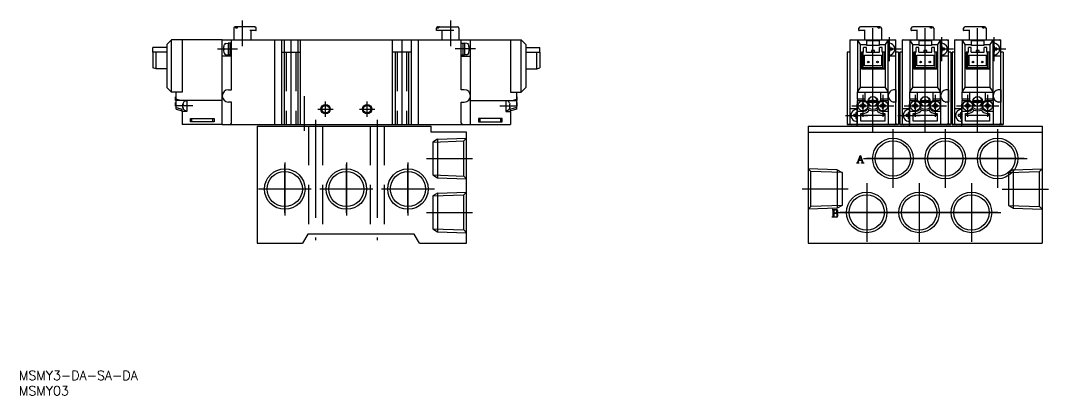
# Model space of a CAD drawing. Extents: x -256 to 78, y -314 to 36.
# Drawn here: x -255.7 to 78, y -314.3 to -192.6 of the extents above; entities that cross this region are included whole.
import ezdxf

# ---------------------------------------------------------------- set-up
doc = ezdxf.new("R2010")
doc.units = 0
doc.linetypes.add('CENTER', pattern=[50.8, 31.75, -6.35, 6.35, -6.35])
doc.linetypes.add('DASHED', pattern=[19.05, 12.7, -6.35])
doc.layers.get('0').update_dxf_attribs({"linetype": 'CONTINUOUS'})
doc.layers.add('CENTER', color=1, linetype='CENTER')
doc.styles.get("Standard").update_dxf_attribs({"font": 'txt.shx', "height": 3, "bigfont": 'bigfont.shx'})

# ---------------------------------------------------------------- blocks, each defined once
blk = doc.blocks.new('*U26')
at = {"color": 7, "linetype": 'CONTINUOUS'}
blk.add_text('MSMY3-DA-SA-DA', height=3, dxfattribs=at).set_placement((-256.26, -309.26))
blk = doc.blocks.new('*U27')
at = {"color": 7, "linetype": 'CONTINUOUS'}
blk.add_text('MSMY03', height=3, dxfattribs=at).set_placement((-256.26, -314.26))

msp = doc.modelspace()

# ---------------------------------------------------------------- linework, layer by layer
at = {"color": 7, "linetype": 'CONTINUOUS'}
for p, q in [((-186.51, -195.14), (-186.51, -198.89)), ((-179.77, -194.64), (-186.01, -194.64)), ((-185.44, -195.14), (-185.93, -195.14)), ((-179.31, -195.84), (-181.25, -195.84)), ((-181.01, -195.84), (-181.01, -198.89)), ((-179.77, -194.64), (-179.72, -194.64)), ((-179.31, -195.84), (-179.22, -195.84)), ((-179.22, -195.84), (-179.22, -195.14)), ((-120.69, -195.84), (-120.69, -195.14)), ((-115.02, -195.84), (-120.69, -195.84)), ((-120.11, -195.14), (-120.6, -195.14)), ((-120.19, -194.64), (-113.91, -194.64)), ((-118.91, -195.84), (-118.91, -198.89)), ((-113.41, -195.14), (-113.41, -198.89)), ((16.46, -195.84), (16.46, -195.14)), ((16.46, -195.84), (16.55, -195.84)), ((18.5, -195.84), (16.55, -195.84)), ((16.96, -194.64), (17.01, -194.64)), ((23.25, -194.64), (17.01, -194.64)), ((18.25, -195.84), (18.25, -198.89)), ((23.18, -195.14), (22.68, -195.14)), ((23.75, -195.14), (23.75, -198.89)), ((33.46, -195.84), (33.46, -195.14)), ((33.46, -195.84), (33.55, -195.84)), ((35.5, -195.84), (33.55, -195.84)), ((33.96, -194.64), (34.01, -194.64)), ((40.25, -194.64), (34.01, -194.64)), ((35.25, -195.84), (35.25, -198.89)), ((40.18, -195.14), (39.68, -195.14)), ((40.75, -195.14), (40.75, -198.89)), ((50.46, -195.84), (50.46, -195.14)), ((50.46, -195.84), (50.55, -195.84)), ((52.5, -195.84), (50.55, -195.84)), ((50.96, -194.64), (51.01, -194.64)), ((57.25, -194.64), (51.01, -194.64)), ((52.25, -195.84), (52.25, -198.89)), ((57.18, -195.14), (56.68, -195.14)), ((57.75, -195.14), (57.75, -198.89)), ((-206.76, -198.89), (-208.26, -200.39)), ((-206.76, -215.89), (-206.76, -198.89)), ((-203.26, -198.89), (-206.76, -198.89)), ((-190.26, -198.89), (-203.26, -198.89)), ((-203.26, -198.89), (-203.26, -215.89)), ((-190.26, -226.39), (-190.26, -198.89)), ((-190.26, -198.89), (-126.66, -198.89)), ((-189.06, -200.05), (-188.36, -199.99)), ((-188.36, -199.99), (-188.36, -203.79)), ((-187.76, -199.99), (-188.36, -199.99)), ((-187.76, -199.99), (-187.76, -203.79)), ((-187.26, -199.99), (-187.76, -199.99)), ((-187.26, -199.39), (-187.26, -198.89)), ((-187.26, -204.14), (-187.26, -199.39)), ((-173.26, -198.89), (-173.26, -226.39)), ((-170.96, -226.39), (-170.96, -198.89)), ((-170.16, -198.89), (-170.16, -226.39)), ((-165.76, -198.89), (-165.76, -226.39)), ((-164.96, -198.89), (-164.96, -226.39)), ((-134.96, -226.39), (-134.96, -198.89)), ((-128.96, -198.89), (-128.96, -226.39)), ((-126.66, -198.89), (-96.66, -198.89)), ((-126.66, -198.89), (-126.66, -226.39)), ((-112.66, -215.09), (-112.66, -198.89)), ((-112.66, -199.99), (-112.16, -199.99)), ((-112.16, -199.99), (-111.56, -199.99)), ((-112.16, -199.99), (-112.16, -203.79)), ((-110.85, -200.05), (-111.56, -199.99)), ((-111.56, -199.99), (-111.56, -203.79)), ((-109.66, -226.39), (-109.66, -198.89)), ((-96.66, -198.89), (-96.66, -215.89)), ((-96.66, -198.89), (-93.16, -198.89)), ((-93.16, -215.89), (-93.16, -198.89)), ((-93.16, -198.89), (-91.66, -200.39)), ((13.5, -198.89), (13.5, -226.39)), ((13.5, -198.89), (28.5, -198.89)), ((17, -200.39), (16, -198.89)), ((16, -198.89), (16, -215.89)), ((19, -200.39), (19, -198.89)), ((19, -199.09), (23, -199.09)), ((23, -198.89), (23, -200.39)), ((26, -198.89), (25, -200.39)), ((26, -215.89), (26, -198.89)), ((28.5, -225.89), (28.5, -198.89)), ((30.5, -198.89), (30.5, -226.39)), ((30.5, -198.89), (45.5, -198.89)), ((34, -200.39), (33, -198.89)), ((33, -198.89), (33, -215.89)), ((36, -200.39), (36, -198.89)), ((36, -199.09), (40, -199.09)), ((40, -198.89), (40, -200.39)), ((43, -198.89), (42, -200.39)), ((43, -215.89), (43, -198.89)), ((45.5, -225.89), (45.5, -198.89)), ((47.5, -198.89), (47.5, -226.39)), ((47.5, -198.89), (62.5, -198.89)), ((51, -200.39), (50, -198.89)), ((50, -198.89), (50, -215.89)), ((53, -200.39), (53, -198.89)), ((53, -199.09), (57, -199.09)), ((57, -198.89), (57, -200.39)), ((60, -198.89), (59, -200.39)), ((60, -215.89), (60, -198.89)), ((62.5, -225.89), (62.5, -198.89)), ((-212.76, -202.89), (-212.76, -201.39)), ((-208.26, -201.39), (-212.76, -201.39)), ((-212.76, -202.89), (-212.76, -207.99)), ((-211.76, -202.89), (-212.76, -202.89)), ((-211.76, -208.29), (-211.76, -202.89)), ((-208.26, -202.89), (-211.76, -202.89)), ((-208.26, -200.39), (-208.26, -214.39)), ((-189.75, -201.63), (-189.84, -201.63)), ((-189.84, -202.14), (-189.75, -202.14)), ((-189.75, -200.91), (-189.76, -200.91)), ((-189.76, -202.86), (-189.75, -202.86)), ((-189.75, -201.63), (-189.75, -202.14)), ((-128.96, -202.89), (-134.96, -202.89)), ((-134.16, -202.89), (-134.16, -226.39)), ((-129.76, -202.89), (-129.76, -226.39)), ((-110.16, -200.91), (-110.15, -200.91)), ((-110.16, -201.63), (-110.07, -201.63)), ((-110.16, -201.63), (-110.16, -202.14)), ((-110.07, -202.14), (-110.16, -202.14)), ((-110.15, -202.86), (-110.16, -202.86)), ((-91.66, -200.39), (-91.66, -214.39)), ((-91.66, -201.39), (-87.16, -201.39)), ((-91.66, -202.89), (-88.16, -202.89)), ((-88.16, -208.29), (-88.16, -202.89)), ((-88.16, -202.89), (-87.16, -202.89)), ((-87.16, -202.89), (-87.16, -201.39)), ((-87.16, -202.89), (-87.16, -207.99)), ((13.5, -202.89), (12.7, -202.89)), ((12.7, -202.89), (12.7, -226.39)), ((17, -200.39), (19, -200.39)), ((17, -214.39), (17, -200.39)), ((17.85, -202.89), (17.25, -202.89)), ((17.25, -202.89), (17.25, -208.29)), ((17.85, -202.89), (18, -202.89)), ((17.85, -207.99), (17.85, -202.89)), ((18, -202.89), (18, -201.39)), ((18.9, -201.39), (18, -201.39)), ((18.9, -202.89), (18.9, -201.39)), ((18.9, -202.89), (23.1, -202.89)), ((19, -200.67), (19, -200.39)), ((23, -200.67), (19, -200.67)), ((21.5, -202.39), (20.5, -202.39)), ((20.5, -202.39), (20.5, -202.89)), ((21.5, -202.89), (21.5, -202.39)), ((23, -200.39), (23, -200.67)), ((23, -200.39), (25, -200.39)), ((23.1, -202.89), (23.1, -201.39)), ((24, -201.39), (23.1, -201.39)), ((24, -202.89), (24, -201.39)), ((24, -202.89), (24.15, -202.89)), ((24.75, -202.89), (24.15, -202.89)), ((24.15, -202.89), (24.15, -207.99)), ((24.75, -208.29), (24.75, -202.89)), ((25, -200.39), (25, -214.39)), ((26, -200.91), (26.5, -200.91)), ((26.5, -201.63), (26, -201.63)), ((26, -201.64), (26.25, -201.89)), ((26.25, -201.89), (26, -201.89)), ((26.25, -201.89), (26, -202.14)), ((26, -202.14), (26.5, -202.14)), ((26.5, -202.86), (26, -202.86)), ((26.5, -201.63), (26.25, -201.89)), ((26.25, -201.89), (26.25, -201.63)), ((26.5, -202.14), (26.25, -201.89)), ((26.25, -202.14), (26.25, -201.89)), ((26.5, -201.63), (26.5, -200.91)), ((27.22, -201.63), (26.5, -201.63)), ((26.5, -201.63), (26.5, -202.14)), ((26.5, -202.14), (27.22, -202.14)), ((26.5, -202.86), (26.5, -202.14)), ((27.22, -201.63), (27.22, -202.14)), ((29.3, -202.89), (28.5, -202.89)), ((29.3, -202.89), (29.3, -226.39)), ((30.5, -202.89), (29.7, -202.89)), ((29.7, -202.89), (29.7, -226.39)), ((34, -200.39), (36, -200.39)), ((34, -214.39), (34, -200.39)), ((34.85, -202.89), (34.25, -202.89)), ((34.25, -202.89), (34.25, -208.29)), ((34.85, -202.89), (35, -202.89)), ((34.85, -207.99), (34.85, -202.89)), ((35, -202.89), (35, -201.39)), ((35.9, -201.39), (35, -201.39)), ((35.9, -202.89), (35.9, -201.39)), ((35.9, -202.89), (40.1, -202.89)), ((36, -200.67), (36, -200.39)), ((40, -200.67), (36, -200.67)), ((38.5, -202.39), (37.5, -202.39)), ((37.5, -202.39), (37.5, -202.89)), ((38.5, -202.89), (38.5, -202.39)), ((40, -200.39), (40, -200.67)), ((40, -200.39), (42, -200.39)), ((40.1, -202.89), (40.1, -201.39)), ((41, -201.39), (40.1, -201.39)), ((41, -202.89), (41, -201.39)), ((41, -202.89), (41.15, -202.89)), ((41.75, -202.89), (41.15, -202.89)), ((41.15, -202.89), (41.15, -207.99)), ((41.75, -208.29), (41.75, -202.89)), ((42, -200.39), (42, -214.39)), ((43, -200.91), (43.5, -200.91)), ((43.5, -201.63), (43, -201.63)), ((43, -201.64), (43.25, -201.89)), ((43.25, -201.89), (43, -201.89)), ((43.25, -201.89), (43, -202.14)), ((43, -202.14), (43.5, -202.14)), ((43.5, -202.86), (43, -202.86)), ((43.5, -201.63), (43.25, -201.89)), ((43.25, -201.89), (43.25, -201.63)), ((43.5, -202.14), (43.25, -201.89)), ((43.25, -202.14), (43.25, -201.89)), ((43.5, -201.63), (43.5, -200.91)), ((44.22, -201.63), (43.5, -201.63)), ((43.5, -201.63), (43.5, -202.14)), ((43.5, -202.14), (44.22, -202.14)), ((43.5, -202.86), (43.5, -202.14)), ((44.22, -201.63), (44.22, -202.14)), ((46.3, -202.89), (45.5, -202.89)), ((46.3, -202.89), (46.3, -226.39)), ((47.5, -202.89), (46.7, -202.89)), ((46.7, -202.89), (46.7, -226.39)), ((51, -200.39), (53, -200.39)), ((51, -214.39), (51, -200.39)), ((51.85, -202.89), (51.25, -202.89)), ((51.25, -202.89), (51.25, -208.29)), ((51.85, -202.89), (52, -202.89)), ((51.85, -207.99), (51.85, -202.89)), ((52, -202.89), (52, -201.39)), ((52.9, -201.39), (52, -201.39)), ((52.9, -202.89), (52.9, -201.39)), ((52.9, -202.89), (57.1, -202.89)), ((53, -200.67), (53, -200.39)), ((57, -200.67), (53, -200.67)), ((55.5, -202.39), (54.5, -202.39)), ((54.5, -202.39), (54.5, -202.89)), ((55.5, -202.89), (55.5, -202.39)), ((57, -200.39), (57, -200.67)), ((57, -200.39), (59, -200.39)), ((57.1, -202.89), (57.1, -201.39)), ((58, -201.39), (57.1, -201.39)), ((58, -202.89), (58, -201.39)), ((58, -202.89), (58.15, -202.89)), ((58.75, -202.89), (58.15, -202.89)), ((58.15, -202.89), (58.15, -207.99)), ((58.75, -208.29), (58.75, -202.89)), ((59, -200.39), (59, -214.39)), ((60, -200.91), (60.5, -200.91)), ((60.5, -201.63), (60, -201.63)), ((60, -201.64), (60.25, -201.89)), ((60.25, -201.89), (60, -201.89)), ((60.25, -201.89), (60, -202.14)), ((60, -202.14), (60.5, -202.14)), ((60.5, -202.86), (60, -202.86)), ((60.5, -201.63), (60.25, -201.89)), ((60.25, -201.89), (60.25, -201.63)), ((60.5, -202.14), (60.25, -201.89)), ((60.25, -202.14), (60.25, -201.89)), ((60.5, -201.63), (60.5, -200.91)), ((61.22, -201.63), (60.5, -201.63)), ((60.5, -201.63), (60.5, -202.14)), ((60.5, -202.14), (61.22, -202.14)), ((60.5, -202.86), (60.5, -202.14)), ((61.22, -201.63), (61.22, -202.14)), ((63.3, -202.89), (62.5, -202.89)), ((63.3, -202.89), (63.3, -226.39)), ((-189.96, -204.14), (-190.26, -204.12)), ((-187.26, -204.14), (-189.96, -204.14)), ((-189.06, -203.72), (-188.36, -203.79)), ((-187.26, -203.79), (-188.36, -203.79)), ((-187.26, -215.09), (-187.26, -204.14)), ((-112.66, -203.79), (-111.56, -203.79)), ((-112.66, -204.14), (-109.96, -204.14)), ((-110.85, -203.72), (-111.56, -203.79)), ((-109.96, -204.14), (-109.66, -204.12)), ((18.25, -207.29), (18.25, -203.89)), ((18.25, -203.89), (23.75, -203.89)), ((23.75, -203.89), (23.75, -207.29)), ((28.5, -204.14), (26.25, -204.14)), ((35.25, -207.29), (35.25, -203.89)), ((35.25, -203.89), (40.75, -203.89)), ((40.75, -203.89), (40.75, -207.29)), ((45.5, -204.14), (43.25, -204.14)), ((52.25, -207.29), (52.25, -203.89)), ((52.25, -203.89), (57.75, -203.89)), ((57.75, -203.89), (57.75, -207.29)), ((62.5, -204.14), (60.25, -204.14)), ((-211.76, -208.29), (-212.76, -207.99)), ((-208.26, -208.29), (-211.76, -208.29)), ((-91.66, -208.29), (-88.16, -208.29)), ((-88.16, -208.29), (-87.16, -207.99)), ((17.85, -207.99), (17.25, -208.29)), ((17.25, -208.29), (24.75, -208.29)), ((24.15, -207.99), (17.85, -207.99)), ((23.75, -207.29), (18.25, -207.29)), ((24.75, -208.29), (24.15, -207.99)), ((34.85, -207.99), (34.25, -208.29)), ((34.25, -208.29), (41.75, -208.29)), ((41.15, -207.99), (34.85, -207.99)), ((40.75, -207.29), (35.25, -207.29)), ((41.75, -208.29), (41.15, -207.99)), ((51.85, -207.99), (51.25, -208.29)), ((51.25, -208.29), (58.75, -208.29)), ((58.15, -207.99), (51.85, -207.99)), ((57.75, -207.29), (52.25, -207.29)), ((58.75, -208.29), (58.15, -207.99)), ((-208.26, -214.39), (-206.76, -215.89)), ((-203.26, -215.89), (-206.76, -215.89)), ((-205.26, -218.09), (-205.26, -215.89)), ((-188.26, -215.09), (-187.26, -215.09)), ((-111.66, -215.09), (-112.66, -215.09)), ((-96.66, -215.89), (-93.16, -215.89)), ((-94.66, -218.09), (-94.66, -215.89)), ((-91.66, -214.39), (-93.16, -215.89)), ((16, -215.89), (17, -214.39)), ((16, -218.09), (16, -215.89)), ((16, -215.89), (26, -215.89)), ((25, -214.39), (17, -214.39)), ((18.4, -215.89), (18.4, -218.59)), ((23.6, -218.59), (23.6, -215.89)), ((25, -214.39), (26, -215.89)), ((26, -218.09), (26, -215.89)), ((28.5, -215.09), (27.69, -215.09)), ((28.5, -215.09), (28.5, -219.09)), ((33, -215.89), (34, -214.39)), ((33, -218.09), (33, -215.89)), ((33, -215.89), (43, -215.89)), ((42, -214.39), (34, -214.39)), ((35.4, -215.89), (35.4, -218.59)), ((40.6, -218.59), (40.6, -215.89)), ((42, -214.39), (43, -215.89)), ((43, -218.09), (43, -215.89)), ((45.5, -215.09), (44.69, -215.09)), ((45.5, -215.09), (45.5, -219.09)), ((50, -215.89), (51, -214.39)), ((50, -218.09), (50, -215.89)), ((50, -215.89), (60, -215.89)), ((59, -214.39), (51, -214.39)), ((52.4, -215.89), (52.4, -218.59)), ((57.6, -218.59), (57.6, -215.89)), ((59, -214.39), (60, -215.89)), ((60, -218.09), (60, -215.89)), ((62.5, -215.09), (61.69, -215.09)), ((62.5, -215.09), (62.5, -219.09)), ((-205.26, -217.39), (-205.46, -217.39)), ((-205.46, -218.59), (-205.46, -217.39)), ((-205.46, -218.59), (-205.26, -218.59)), ((-205.26, -219.19), (-205.46, -219.19)), ((-205.46, -220.39), (-205.46, -219.19)), ((-205.26, -218.59), (-205.26, -218.09)), ((-203.76, -218.59), (-205.26, -218.09)), ((-190.26, -218.59), (-205.26, -218.59)), ((-205.26, -220.87), (-205.26, -218.59)), ((-202.9, -219.42), (-203, -219.76)), ((-203, -219.95), (-203, -219.76)), ((-202.9, -219.87), (-203, -219.95)), ((-203, -219.95), (-202.9, -219.97)), ((-203, -220.18), (-203, -219.95)), ((-203, -220.18), (-202.9, -220.17)), ((-203, -220.18), (-202.9, -220.27)), ((-202.9, -219.87), (-202.9, -220.3)), ((-202.23, -218.73), (-201.76, -218.69)), ((-201.76, -218.59), (-201.76, -222.11)), ((-201.76, -218.69), (-201.76, -221.89)), ((-187.26, -219.09), (-188.26, -219.09)), ((-187.26, -225.89), (-187.26, -219.09)), ((-112.66, -225.89), (-112.66, -219.09)), ((-112.66, -219.09), (-111.66, -219.09)), ((-109.66, -218.59), (-94.66, -218.59)), ((-98.16, -218.59), (-98.16, -222.11)), ((-97.68, -218.73), (-98.16, -218.69)), ((-98.16, -218.69), (-98.16, -221.89)), ((-97.01, -219.42), (-96.91, -219.76)), ((-97.01, -219.87), (-97.01, -220.3)), ((-97.01, -219.87), (-96.91, -219.95)), ((-96.91, -219.95), (-97.01, -219.97)), ((-96.91, -220.18), (-97.01, -220.17)), ((-96.91, -220.18), (-97.01, -220.27)), ((-96.91, -219.95), (-96.91, -219.76)), ((-96.91, -220.18), (-96.91, -219.95)), ((-96.16, -218.59), (-94.66, -218.09)), ((-94.66, -217.39), (-94.46, -217.39)), ((-94.66, -218.59), (-94.66, -218.09)), ((-94.46, -218.59), (-94.66, -218.59)), ((-94.66, -220.87), (-94.66, -218.59)), ((-94.66, -219.19), (-94.46, -219.19)), ((-94.46, -218.59), (-94.46, -217.39)), ((-94.46, -220.39), (-94.46, -219.19)), ((16, -218.09), (16, -218.59)), ((18.4, -218.09), (16, -218.09)), ((16, -222.11), (16, -218.59)), ((16, -218.59), (18.4, -218.59)), ((17.26, -220.06), (16.91, -220.06)), ((16.91, -220.51), (16.91, -220.06)), ((17.53, -220.06), (17.26, -220.06)), ((17.53, -219.44), (17.53, -219.8)), ((17.53, -219.44), (17.97, -219.44)), ((17.53, -219.8), (17.53, -220.06)), ((17.53, -220.51), (17.53, -220.06)), ((17.97, -220.06), (17.53, -220.06)), ((17.53, -220.06), (17.75, -220.29)), ((17.75, -220.29), (17.97, -220.06)), ((17.75, -220.29), (17.75, -220.06)), ((17.97, -219.8), (17.97, -219.44)), ((17.97, -219.8), (17.97, -220.06)), ((18.24, -220.06), (17.97, -220.06)), ((17.97, -220.06), (17.97, -220.51)), ((18.59, -220.06), (18.24, -220.06)), ((18.59, -220.51), (18.59, -220.06)), ((19.53, -218.59), (20.6, -218.59)), ((20.6, -219.19), (19.53, -219.19)), ((21.4, -218.59), (22.47, -218.59)), ((22.47, -219.19), (21.4, -219.19)), ((23.76, -220.06), (23.41, -220.06)), ((23.41, -220.51), (23.41, -220.06)), ((26, -218.09), (23.6, -218.09)), ((23.6, -218.59), (26, -218.59)), ((24.03, -220.06), (23.76, -220.06)), ((24.03, -219.44), (24.03, -219.8)), ((24.03, -219.44), (24.47, -219.44)), ((24.03, -219.8), (24.03, -220.06)), ((24.03, -220.51), (24.03, -220.06)), ((24.47, -220.06), (24.03, -220.06)), ((24.03, -220.06), (24.25, -220.29)), ((24.25, -220.29), (24.47, -220.06)), ((24.25, -220.29), (24.25, -220.06)), ((24.47, -219.8), (24.47, -219.44)), ((24.47, -219.8), (24.47, -220.06)), ((24.74, -220.06), (24.47, -220.06)), ((24.47, -220.06), (24.47, -220.51)), ((25.09, -220.06), (24.74, -220.06)), ((25.09, -220.06), (25.09, -220.51)), ((26, -218.59), (26, -218.09)), ((26, -218.59), (26, -222.11)), ((28.5, -219.09), (27.69, -219.09)), ((33, -218.09), (33, -218.59)), ((35.4, -218.09), (33, -218.09)), ((33, -222.11), (33, -218.59)), ((33, -218.59), (35.4, -218.59)), ((34.26, -220.06), (33.91, -220.06)), ((33.91, -220.51), (33.91, -220.06)), ((34.53, -220.06), (34.26, -220.06)), ((34.53, -219.44), (34.53, -219.8)), ((34.53, -219.44), (34.97, -219.44)), ((34.53, -219.8), (34.53, -220.06)), ((34.53, -220.51), (34.53, -220.06)), ((34.97, -220.06), (34.53, -220.06)), ((34.53, -220.06), (34.75, -220.29)), ((34.75, -220.29), (34.97, -220.06)), ((34.75, -220.29), (34.75, -220.06)), ((34.97, -219.8), (34.97, -219.44)), ((34.97, -219.8), (34.97, -220.06)), ((35.24, -220.06), (34.97, -220.06)), ((34.97, -220.06), (34.97, -220.51)), ((35.59, -220.06), (35.24, -220.06)), ((35.59, -220.51), (35.59, -220.06)), ((36.53, -218.59), (37.6, -218.59)), ((37.6, -219.19), (36.53, -219.19)), ((38.4, -218.59), (39.47, -218.59)), ((39.47, -219.19), (38.4, -219.19)), ((40.76, -220.06), (40.41, -220.06)), ((40.41, -220.51), (40.41, -220.06)), ((43, -218.09), (40.6, -218.09)), ((40.6, -218.59), (43, -218.59)), ((41.03, -220.06), (40.76, -220.06)), ((41.03, -219.44), (41.03, -219.8)), ((41.03, -219.44), (41.47, -219.44)), ((41.03, -219.8), (41.03, -220.06)), ((41.03, -220.51), (41.03, -220.06)), ((41.47, -220.06), (41.03, -220.06)), ((41.03, -220.06), (41.25, -220.29)), ((41.25, -220.29), (41.47, -220.06)), ((41.25, -220.29), (41.25, -220.06)), ((41.47, -219.8), (41.47, -219.44)), ((41.47, -219.8), (41.47, -220.06)), ((41.74, -220.06), (41.47, -220.06)), ((41.47, -220.06), (41.47, -220.51)), ((42.09, -220.06), (41.74, -220.06)), ((42.09, -220.06), (42.09, -220.51)), ((43, -218.59), (43, -218.09)), ((43, -218.59), (43, -222.11)), ((45.5, -219.09), (44.69, -219.09)), ((50, -218.09), (50, -218.59)), ((52.4, -218.09), (50, -218.09)), ((50, -222.11), (50, -218.59)), ((50, -218.59), (52.4, -218.59)), ((51.26, -220.06), (50.91, -220.06)), ((50.91, -220.51), (50.91, -220.06)), ((51.53, -220.06), (51.26, -220.06)), ((51.53, -219.44), (51.53, -219.8)), ((51.53, -219.44), (51.97, -219.44)), ((51.53, -219.8), (51.53, -220.06)), ((51.53, -220.51), (51.53, -220.06)), ((51.97, -220.06), (51.53, -220.06)), ((51.53, -220.06), (51.75, -220.29)), ((51.75, -220.29), (51.97, -220.06)), ((51.75, -220.29), (51.75, -220.06)), ((51.97, -219.8), (51.97, -219.44)), ((51.97, -219.8), (51.97, -220.06)), ((52.24, -220.06), (51.97, -220.06)), ((51.97, -220.06), (51.97, -220.51)), ((52.59, -220.06), (52.24, -220.06)), ((52.59, -220.51), (52.59, -220.06)), ((53.53, -218.59), (54.6, -218.59)), ((54.6, -219.19), (53.53, -219.19)), ((55.4, -218.59), (56.47, -218.59)), ((56.47, -219.19), (55.4, -219.19)), ((57.76, -220.06), (57.41, -220.06)), ((57.41, -220.51), (57.41, -220.06)), ((60, -218.09), (57.6, -218.09)), ((57.6, -218.59), (60, -218.59)), ((58.03, -220.06), (57.76, -220.06)), ((58.03, -219.44), (58.03, -219.8)), ((58.03, -219.44), (58.47, -219.44)), ((58.03, -219.8), (58.03, -220.06)), ((58.03, -220.51), (58.03, -220.06)), ((58.47, -220.06), (58.03, -220.06)), ((58.03, -220.06), (58.25, -220.29)), ((58.25, -220.29), (58.47, -220.06)), ((58.25, -220.29), (58.25, -220.06)), ((58.47, -219.8), (58.47, -219.44)), ((58.47, -219.8), (58.47, -220.06)), ((58.74, -220.06), (58.47, -220.06)), ((58.47, -220.06), (58.47, -220.51)), ((59.09, -220.06), (58.74, -220.06)), ((59.09, -220.06), (59.09, -220.51)), ((60, -218.59), (60, -218.09)), ((60, -218.59), (60, -222.11)), ((62.5, -219.09), (61.69, -219.09)), ((-205.26, -220.39), (-205.46, -220.39)), ((-205.26, -220.87), (-203.26, -221.33)), ((-205.26, -221.39), (-205.26, -220.87)), ((-205.26, -221.39), (-203.26, -221.89)), ((-203.26, -222.11), (-203.26, -221.33)), ((-201.76, -222.11), (-203.26, -222.11)), ((-203.26, -222.11), (-203.26, -226.39)), ((-202.9, -220.3), (-203, -220.39)), ((-202.9, -220.3), (-203, -220.39)), ((-203, -220.7), (-203, -220.39)), ((-203, -220.81), (-203, -220.7)), ((-203, -220.7), (-202.9, -221.05)), ((-203, -220.81), (-202.97, -220.8)), ((-203, -220.81), (-202.9, -221.15)), ((-202.9, -221.05), (-202.9, -221.15)), ((-202.23, -221.84), (-201.76, -221.89)), ((-97.68, -221.84), (-98.16, -221.89)), ((-98.16, -222.11), (-96.66, -222.11)), ((-97.01, -220.3), (-96.91, -220.39)), ((-97.01, -220.3), (-96.91, -220.39)), ((-96.91, -220.7), (-97.01, -221.05)), ((-96.91, -220.81), (-97.01, -221.15)), ((-97.01, -221.05), (-97.01, -221.15)), ((-96.91, -220.81), (-96.94, -220.8)), ((-96.91, -220.7), (-96.91, -220.39)), ((-96.91, -220.81), (-96.91, -220.7)), ((-94.65, -220.87), (-96.66, -221.33)), ((-96.66, -222.11), (-96.66, -221.33)), ((-94.66, -221.39), (-96.66, -221.89)), ((-96.66, -222.11), (-96.66, -226.39)), ((-94.66, -220.39), (-94.46, -220.39)), ((-94.66, -221.39), (-94.66, -220.87)), ((13.5, -221.14), (15.75, -221.14)), ((15.5, -223.13), (14.78, -223.13)), ((14.78, -223.64), (14.78, -223.13)), ((15.5, -222.41), (15.5, -223.13)), ((15.5, -222.41), (16, -222.41)), ((15.5, -223.13), (15.75, -223.39)), ((16, -223.13), (15.5, -223.13)), ((15.5, -223.64), (15.5, -223.13)), ((15.75, -223.39), (15.5, -223.39)), ((15.75, -223.39), (15.5, -223.64)), ((15.75, -223.39), (15.75, -223.13)), ((16, -223.14), (15.75, -223.39)), ((16, -223.39), (15.75, -223.39)), ((16, -223.64), (15.75, -223.39)), ((15.75, -223.64), (15.75, -223.39)), ((17.75, -222.11), (16, -222.11)), ((16, -226.39), (16, -222.11)), ((16.91, -220.51), (17.26, -220.51)), ((17.1, -225.29), (17.1, -222.79)), ((17.1, -222.79), (17.75, -222.79)), ((17.1, -223.29), (24.9, -223.29)), ((17.53, -220.51), (17.26, -220.51)), ((17.53, -220.29), (17.75, -220.29)), ((17.75, -220.29), (17.53, -220.51)), ((17.53, -220.51), (17.53, -220.77)), ((17.53, -220.51), (17.97, -220.51)), ((17.53, -220.77), (17.53, -221.13)), ((17.97, -221.13), (17.53, -221.13)), ((17.6, -223.29), (17.6, -222.79)), ((17.75, -220.29), (17.97, -220.29)), ((17.97, -220.51), (17.75, -220.29)), ((17.75, -220.51), (17.75, -220.29)), ((17.97, -220.51), (17.97, -220.77)), ((18.24, -220.51), (17.97, -220.51)), ((17.97, -221.13), (17.97, -220.77)), ((18.24, -220.51), (18.59, -220.51)), ((23.41, -220.51), (23.76, -220.51)), ((24.03, -220.51), (23.76, -220.51)), ((24.03, -220.29), (24.25, -220.29)), ((24.25, -220.29), (24.03, -220.51)), ((24.03, -220.51), (24.03, -220.77)), ((24.03, -220.51), (24.47, -220.51)), ((24.03, -220.77), (24.03, -221.13)), ((24.47, -221.13), (24.03, -221.13)), ((24.25, -220.29), (24.47, -220.29)), ((24.47, -220.51), (24.25, -220.29)), ((24.25, -220.51), (24.25, -220.29)), ((26, -222.11), (24.25, -222.11)), ((24.25, -222.79), (24.9, -222.79)), ((24.4, -222.79), (24.4, -223.29)), ((24.47, -220.51), (24.47, -220.77)), ((24.74, -220.51), (24.47, -220.51)), ((24.47, -221.13), (24.47, -220.77)), ((24.74, -220.51), (25.09, -220.51)), ((24.9, -222.79), (24.9, -225.29)), ((26, -222.11), (26, -226.39)), ((30.5, -221.14), (32.75, -221.14)), ((32.5, -223.13), (31.78, -223.13)), ((31.78, -223.64), (31.78, -223.13)), ((32.5, -222.41), (32.5, -223.13)), ((32.5, -222.41), (33, -222.41)), ((32.5, -223.13), (32.75, -223.39)), ((33, -223.13), (32.5, -223.13)), ((32.5, -223.64), (32.5, -223.13)), ((32.75, -223.39), (32.5, -223.39)), ((32.75, -223.39), (32.5, -223.64)), ((32.75, -223.39), (32.75, -223.13)), ((33, -223.14), (32.75, -223.39)), ((33, -223.39), (32.75, -223.39)), ((33, -223.64), (32.75, -223.39)), ((32.75, -223.64), (32.75, -223.39)), ((34.75, -222.11), (33, -222.11)), ((33, -226.39), (33, -222.11)), ((33.91, -220.51), (34.26, -220.51)), ((34.1, -225.29), (34.1, -222.79)), ((34.1, -222.79), (34.75, -222.79)), ((34.1, -223.29), (41.9, -223.29)), ((34.53, -220.51), (34.26, -220.51)), ((34.53, -220.29), (34.75, -220.29)), ((34.75, -220.29), (34.53, -220.51)), ((34.53, -220.51), (34.53, -220.77)), ((34.53, -220.51), (34.97, -220.51)), ((34.53, -220.77), (34.53, -221.13)), ((34.97, -221.13), (34.53, -221.13)), ((34.6, -223.29), (34.6, -222.79)), ((34.75, -220.29), (34.97, -220.29)), ((34.97, -220.51), (34.75, -220.29)), ((34.75, -220.51), (34.75, -220.29)), ((34.97, -220.51), (34.97, -220.77)), ((35.24, -220.51), (34.97, -220.51)), ((34.97, -221.13), (34.97, -220.77)), ((35.24, -220.51), (35.59, -220.51)), ((40.41, -220.51), (40.76, -220.51)), ((41.03, -220.51), (40.76, -220.51)), ((41.03, -220.29), (41.25, -220.29)), ((41.25, -220.29), (41.03, -220.51)), ((41.03, -220.51), (41.03, -220.77)), ((41.03, -220.51), (41.47, -220.51)), ((41.03, -220.77), (41.03, -221.13)), ((41.47, -221.13), (41.03, -221.13)), ((41.25, -220.29), (41.47, -220.29)), ((41.47, -220.51), (41.25, -220.29)), ((41.25, -220.51), (41.25, -220.29)), ((43, -222.11), (41.25, -222.11)), ((41.25, -222.79), (41.9, -222.79)), ((41.4, -222.79), (41.4, -223.29)), ((41.47, -220.51), (41.47, -220.77)), ((41.74, -220.51), (41.47, -220.51)), ((41.47, -221.13), (41.47, -220.77)), ((41.74, -220.51), (42.09, -220.51)), ((41.9, -222.79), (41.9, -225.29)), ((43, -222.11), (43, -226.39)), ((47.5, -221.14), (49.75, -221.14)), ((49.5, -223.13), (48.78, -223.13)), ((48.78, -223.64), (48.78, -223.13)), ((49.5, -222.41), (49.5, -223.13)), ((49.5, -222.41), (50, -222.41)), ((49.5, -223.13), (49.75, -223.39)), ((50, -223.13), (49.5, -223.13)), ((49.5, -223.64), (49.5, -223.13)), ((49.75, -223.39), (49.5, -223.39)), ((49.75, -223.39), (49.5, -223.64)), ((49.75, -223.39), (49.75, -223.13)), ((50, -223.14), (49.75, -223.39)), ((50, -223.39), (49.75, -223.39)), ((50, -223.64), (49.75, -223.39)), ((49.75, -223.64), (49.75, -223.39)), ((51.75, -222.11), (50, -222.11)), ((50, -226.39), (50, -222.11)), ((50.91, -220.51), (51.26, -220.51)), ((51.1, -225.29), (51.1, -222.79)), ((51.1, -222.79), (51.75, -222.79)), ((51.1, -223.29), (58.9, -223.29)), ((51.53, -220.51), (51.26, -220.51)), ((51.53, -220.29), (51.75, -220.29)), ((51.75, -220.29), (51.53, -220.51)), ((51.53, -220.51), (51.53, -220.77)), ((51.53, -220.51), (51.97, -220.51)), ((51.53, -220.77), (51.53, -221.13)), ((51.97, -221.13), (51.53, -221.13)), ((51.6, -223.29), (51.6, -222.79)), ((51.75, -220.29), (51.97, -220.29)), ((51.97, -220.51), (51.75, -220.29)), ((51.75, -220.51), (51.75, -220.29)), ((51.97, -220.51), (51.97, -220.77)), ((52.24, -220.51), (51.97, -220.51)), ((51.97, -221.13), (51.97, -220.77)), ((52.24, -220.51), (52.59, -220.51)), ((57.41, -220.51), (57.76, -220.51)), ((58.03, -220.51), (57.76, -220.51)), ((58.03, -220.29), (58.25, -220.29)), ((58.25, -220.29), (58.03, -220.51)), ((58.03, -220.51), (58.03, -220.77)), ((58.03, -220.51), (58.47, -220.51)), ((58.03, -220.77), (58.03, -221.13)), ((58.47, -221.13), (58.03, -221.13)), ((58.25, -220.29), (58.47, -220.29)), ((58.47, -220.51), (58.25, -220.29)), ((58.25, -220.51), (58.25, -220.29)), ((60, -222.11), (58.25, -222.11)), ((58.25, -222.79), (58.9, -222.79)), ((58.4, -222.79), (58.4, -223.29)), ((58.47, -220.51), (58.47, -220.77)), ((58.74, -220.51), (58.47, -220.51)), ((58.47, -221.13), (58.47, -220.77)), ((58.74, -220.51), (59.09, -220.51)), ((58.9, -222.79), (58.9, -225.29)), ((60, -222.11), (60, -226.39)), ((-190.26, -226.39), (-203.26, -226.39)), ((-200.56, -225.49), (-200.56, -224.39)), ((-200.56, -224.39), (-192.86, -224.39)), ((-192.86, -225.49), (-200.56, -225.49)), ((-200.16, -225.49), (-200.16, -224.39)), ((-193.36, -225.49), (-193.36, -224.39)), ((-192.86, -224.39), (-192.86, -225.49)), ((-190.26, -226.39), (-126.66, -226.39)), ((-178.96, -226.89), (-178.96, -264.89)), ((-178.96, -226.89), (-122.46, -226.89)), ((-126.66, -226.39), (-96.66, -226.39)), ((-122.46, -228.89), (-122.46, -226.89)), ((-107.06, -224.39), (-107.06, -225.49)), ((-99.36, -224.39), (-107.06, -224.39)), ((-107.06, -225.49), (-99.36, -225.49)), ((-106.56, -225.49), (-106.56, -224.39)), ((-99.76, -225.49), (-99.76, -224.39)), ((-99.36, -225.49), (-99.36, -224.39)), ((0, -226.89), (76, -226.89)), ((0, -226.89), (0, -264.89)), ((29.3, -226.39), (12.7, -226.39)), ((12.7, -226.89), (29.3, -226.89)), ((29.3, -226.89), (12.7, -226.89)), ((14.78, -223.64), (15.5, -223.64)), ((15.5, -223.64), (15.5, -224.36)), ((15.5, -223.64), (16, -223.64)), ((15.5, -224.36), (16, -224.36)), ((24.9, -225.29), (17.1, -225.29)), ((28.5, -225.89), (28.5, -226.39)), ((46.3, -226.39), (29.7, -226.39)), ((29.7, -226.89), (46.3, -226.89)), ((46.3, -226.89), (29.7, -226.89)), ((31.78, -223.64), (32.5, -223.64)), ((32.5, -223.64), (32.5, -224.36)), ((32.5, -223.64), (33, -223.64)), ((32.5, -224.36), (33, -224.36)), ((41.9, -225.29), (34.1, -225.29)), ((45.5, -225.89), (45.5, -226.39)), ((63.3, -226.39), (46.7, -226.39)), ((46.7, -226.89), (63.3, -226.89)), ((63.3, -226.89), (46.7, -226.89)), ((48.78, -223.64), (49.5, -223.64)), ((49.5, -223.64), (49.5, -224.36)), ((49.5, -223.64), (50, -223.64)), ((49.5, -224.36), (50, -224.36)), ((58.9, -225.29), (51.1, -225.29)), ((62.5, -225.89), (62.5, -226.39)), ((76, -226.89), (76, -264.89)), ((-110.96, -228.89), (-122.46, -228.89)), ((-110.96, -264.89), (-110.96, -228.89)), ((0, -228.89), (76, -228.89)), ((16.1, -238.62), (16.92, -236.39)), ((16.89, -236.73), (16.45, -237.96)), ((17.31, -237.96), (16.89, -236.73)), ((16.92, -236.39), (16.93, -236.39)), ((16.93, -236.39), (17.78, -238.64)), ((15.87, -238.81), (15.84, -238.82)), ((15.84, -238.89), (15.84, -238.82)), ((16.45, -238.89), (15.84, -238.89)), ((16.42, -238.08), (16.25, -238.5)), ((17.36, -238.08), (16.42, -238.08)), ((16.45, -237.96), (17.31, -237.96)), ((16.45, -238.82), (16.45, -238.89)), ((17.27, -238.89), (17.27, -238.82)), ((18.06, -238.89), (17.27, -238.89)), ((17.51, -238.51), (17.36, -238.08)), ((18.06, -238.82), (18.06, -238.89)), ((7.74, -253.89), (9.08, -253.89)), ((7.74, -253.95), (7.74, -253.89)), ((7.74, -256.39), (7.74, -256.32)), ((9.17, -256.39), (7.74, -256.39)), ((8.11, -255.94), (8.11, -254.28)), ((8.32, -254.3), (8.32, -254.98)), ((8.32, -254.98), (8.91, -254.97)), ((8.32, -255.11), (8.32, -256.09)), ((8.32, -255.11), (8.96, -255.11)), ((8.53, -256.27), (9.06, -256.27)), ((8.62, -254), (8.91, -254)), ((9.17, -255.07), (9.02, -255.07)), ((9.31, -254.57), (9.31, -254.4)), ((9.36, -255.97), (9.36, -255.51)), ((9.58, -254.57), (9.58, -254.39)), ((9.67, -255.89), (9.67, -255.57)), ((-162.46, -261.89), (-164.19, -264.89)), ((-127.96, -261.89), (-162.46, -261.89)), ((-126.22, -264.89), (-127.96, -261.89)), ((-178.96, -264.89), (-164.19, -264.89)), ((-126.22, -264.89), (-110.96, -264.89)), ((0, -264.89), (76, -264.89))]:
    msp.add_line(p, q, dxfattribs=at)
at = {"color": 3, "linetype": 'DASHED'}
for p, q in [((-170.96, -202.89), (-164.96, -202.89)), ((-169.51, -202.89), (-169.51, -226.39)), ((-166.41, -202.89), (-166.41, -226.39)), ((-133.51, -202.89), (-133.51, -226.39)), ((-130.41, -202.89), (-130.41, -226.39)), ((-162.21, -226.89), (-162.21, -261.89)), ((-157.71, -226.89), (-157.71, -261.89)), ((-142.21, -226.89), (-142.21, -261.89)), ((-137.71, -226.89), (-137.71, -261.89)), ((-120.36, -231.13), (-121.93, -232.05)), ((-121.93, -232.05), (-111.84, -231.69)), ((-121.93, -232.05), (-121.93, -242.72)), ((-120.36, -231.13), (-110.96, -230.81)), ((-120.36, -231.13), (-120.36, -243.64)), ((-111.84, -231.69), (-110.96, -230.81)), ((-111.84, -243.08), (-111.84, -231.69)), ((-121.93, -242.72), (-120.36, -243.64)), ((-121.93, -242.72), (-111.84, -243.08)), ((-111.84, -243.08), (-110.96, -243.96)), ((9.4, -241.03), (0, -240.71)), ((0.89, -241.59), (0, -240.71)), ((10.98, -241.95), (0.89, -241.59)), ((0.89, -252.98), (0.89, -241.59)), ((9.4, -241.03), (10.98, -241.95)), ((9.4, -241.03), (9.4, -253.54)), ((10.98, -241.95), (10.98, -252.62)), ((66.6, -241.03), (65.02, -241.95)), ((65.02, -241.95), (75.11, -241.59)), ((65.02, -241.95), (65.02, -252.62)), ((66.6, -241.03), (76, -240.71)), ((66.6, -241.03), (66.6, -253.54)), ((75.11, -241.59), (76, -240.71)), ((75.11, -252.98), (75.11, -241.59)), ((-120.36, -243.64), (-110.96, -243.96)), ((-120.36, -248.63), (-121.93, -249.55)), ((-121.93, -249.55), (-111.84, -249.19)), ((-121.93, -249.55), (-121.93, -260.22)), ((-120.36, -248.63), (-110.96, -248.31)), ((-120.36, -248.63), (-120.36, -261.14)), ((-111.84, -249.19), (-110.96, -248.31)), ((-111.84, -260.58), (-111.84, -249.19)), ((0.89, -252.98), (0, -253.86)), ((9.4, -253.54), (0, -253.86)), ((10.98, -252.62), (0.89, -252.98)), ((10.98, -252.62), (9.4, -253.54)), ((65.02, -252.62), (66.6, -253.54)), ((65.02, -252.62), (75.11, -252.98)), ((66.6, -253.54), (76, -253.86)), ((75.11, -252.98), (76, -253.86)), ((-121.93, -260.22), (-120.36, -261.14)), ((-121.93, -260.22), (-111.84, -260.58)), ((-120.36, -261.14), (-110.96, -261.46)), ((-111.84, -260.58), (-110.96, -261.46))]:
    msp.add_line(p, q, dxfattribs=at)
at = {"color": 7, "linetype": 'CONTINUOUS'}
for centre, radius in [((19.5, -206.09), 0.25), ((22.5, -206.09), 0.25), ((36.5, -206.09), 0.25), ((39.5, -206.09), 0.25), ((53.5, -206.09), 0.25), ((56.5, -206.09), 0.25), ((-156.71, -221.39), 1.23), ((-143.21, -221.39), 1.23), ((17.75, -220.29), 1.6), ((21, -218.89), 1.6), ((24.25, -220.29), 1.6), ((34.75, -220.29), 1.6), ((38, -218.89), 1.6), ((41.25, -220.29), 1.6), ((51.75, -220.29), 1.6), ((55, -218.89), 1.6), ((58.25, -220.29), 1.6), ((27.5, -237.39), 5.72), ((44.5, -237.39), 5.72), ((61.5, -237.39), 5.72), ((-169.96, -247.29), 5.72), ((-149.96, -247.29), 5.72), ((-129.96, -247.29), 5.72), ((19, -254.89), 5.72), ((36, -254.89), 5.72), ((53, -254.89), 5.72)]:
    msp.add_circle(centre, radius, dxfattribs=at)
at = {"color": 3, "linetype": 'CONTINUOUS'}
for centre, radius in [((-156.71, -221.39), 1.5), ((-143.21, -221.39), 1.5), ((27.5, -237.39), 6.58), ((44.5, -237.39), 6.58), ((61.5, -237.39), 6.58), ((-169.96, -247.29), 6.58), ((-149.96, -247.29), 6.58), ((-129.96, -247.29), 6.58), ((19, -254.89), 6.58), ((36, -254.89), 6.58), ((53, -254.89), 6.58)]:
    msp.add_circle(centre, radius, dxfattribs=at)
at = {"color": 7, "linetype": 'CONTINUOUS'}
for centre, radius, start, end in [((-186.01, -195.14), 0.5, 90, 180), ((-185.48, -195.08), 0.454, 102.1556, 187.0725), ((-184.98, -195.08), 0.464, 105.7521, 186.6045), ((-179.72, -195.14), 0.5, 0, 90), ((-120.19, -195.14), 0.5, 90, 180), ((-120.16, -195.08), 0.447, 94.3079, 187.0064), ((-119.66, -195.08), 0.447, 94.3043, 187.0066), ((-113.91, -195.14), 0.5, 0, 90), ((16.96, -195.14), 0.5, 90, 180), ((22.23, -195.08), 0.454, 352.9275, 77.8444), ((22.73, -195.08), 0.453, 352.8673, 78.2026), ((23.25, -195.14), 0.5, 0, 90), ((33.96, -195.14), 0.5, 90, 180), ((39.23, -195.08), 0.454, 352.9275, 77.8444), ((39.73, -195.08), 0.453, 352.8673, 78.2026), ((40.25, -195.14), 0.5, 0, 90), ((50.96, -195.14), 0.5, 90, 180), ((56.23, -195.08), 0.454, 352.9275, 77.8444), ((56.73, -195.08), 0.453, 352.8673, 78.2026), ((57.25, -195.14), 0.5, 0, 90), ((-189, -200.74), 0.7, 95, 164.6149), ((-110.91, -200.74), 0.7, 15.3851, 85), ((14, -199.39), 0.5, 90, 180), ((26.25, -201.89), 1.9, 262.4392, 97.5608), ((28, -199.39), 0.5, 0, 90), ((31, -199.39), 0.5, 90, 180), ((43.25, -201.89), 1.9, 262.4392, 97.5608), ((45, -199.39), 0.5, 0, 90), ((48, -199.39), 0.5, 90, 180), ((60.25, -201.89), 1.9, 262.4392, 97.5608), ((62, -199.39), 0.5, 0, 90), ((-184.86, -201.89), 4.99, 168.7781, 177.1016), ((-184.86, -201.89), 4.99, 182.8984, 191.2219), ((-184.86, -201.89), 5, 164.6149, 168.738), ((-184.86, -201.89), 5, 191.262, 195.3851), ((-189, -203.03), 0.7, 195.3851, 265), ((-110.91, -203.03), 0.7, 275, 344.6149), ((-115.06, -201.89), 5, 11.262, 15.3851), ((-115.06, -201.89), 5, 344.6149, 348.738), ((-115.06, -201.89), 4.99, 2.8984, 11.2219), ((-115.06, -201.89), 4.99, 348.7781, 357.1016), ((26.25, -201.89), 2.25, 263.6206, 270), ((43.25, -201.89), 2.25, 263.6206, 270), ((60.25, -201.89), 2.25, 263.6206, 270), ((-188.26, -217.09), 2, 90, 270), ((-111.66, -217.09), 2, 270, 90), ((28.03, -217.09), 2.03, 101.0909, 258.9091), ((27.69, -215.34), 0.25, 90, 101.0067), ((45.03, -217.09), 2.03, 101.0909, 258.9091), ((44.69, -215.34), 0.25, 90, 101.0067), ((62.03, -217.09), 2.03, 101.0909, 258.9091), ((61.69, -215.34), 0.25, 90, 101.0067), ((-200.56, -220.29), 2.5, 150.3135, 159.6536), ((-202.17, -219.36), 0.64, 95, 150.3135), ((-97.74, -219.36), 0.64, 29.6865, 85), ((-99.36, -220.29), 2.5, 20.3464, 29.6865), ((17.75, -220.29), 0.534, 114.6441, 155.3955), ((17.75, -220.29), 0.534, 24.6441, 65.3955), ((17.75, -220.29), 1.82, 341.3881, 69.0752), ((21, -218.89), 1.5, 168.463, 191.537), ((21, -218.89), 1.5, 11.537, 168.463), ((21, -218.89), 1.5, 191.537, 348.463), ((21, -218.89), 0.5, 143.1301, 216.8699), ((21, -218.89), 0.5, 36.8699, 143.1301), ((21, -218.89), 0.5, 216.8699, 323.1301), ((21, -218.89), 0.5, 323.1301, 36.8699), ((24.25, -220.29), 1.82, 110.9248, 198.6119), ((21, -218.89), 1.5, 348.463, 11.537), ((24.25, -220.29), 0.534, 114.6441, 155.3955), ((24.25, -220.29), 0.534, 24.6441, 65.3955), ((27.69, -218.84), 0.25, 258.9933, 270), ((34.75, -220.29), 0.534, 114.6441, 155.3955), ((34.75, -220.29), 0.534, 24.6441, 65.3955), ((34.75, -220.29), 1.82, 341.3881, 69.0752), ((38, -218.89), 1.5, 168.463, 191.537), ((38, -218.89), 1.5, 11.537, 168.463), ((38, -218.89), 1.5, 191.537, 348.463), ((38, -218.89), 0.5, 143.1301, 216.8699), ((38, -218.89), 0.5, 36.8699, 143.1301), ((38, -218.89), 0.5, 216.8699, 323.1301), ((38, -218.89), 0.5, 323.1301, 36.8699), ((41.25, -220.29), 1.82, 110.9248, 198.6119), ((38, -218.89), 1.5, 348.463, 11.537), ((41.25, -220.29), 0.534, 114.6441, 155.3955), ((41.25, -220.29), 0.534, 24.6441, 65.3955), ((44.69, -218.84), 0.25, 258.9933, 270), ((51.75, -220.29), 0.534, 114.6441, 155.3955), ((51.75, -220.29), 0.534, 24.6441, 65.3955), ((51.75, -220.29), 1.82, 341.3881, 69.0752), ((55, -218.89), 1.5, 168.463, 191.537), ((55, -218.89), 1.5, 11.537, 168.463), ((55, -218.89), 1.5, 191.537, 348.463), ((55, -218.89), 0.5, 143.1301, 216.8699), ((55, -218.89), 0.5, 36.8699, 143.1301), ((55, -218.89), 0.5, 216.8699, 323.1301), ((55, -218.89), 0.5, 323.1301, 36.8699), ((58.25, -220.29), 1.82, 110.9248, 198.6119), ((55, -218.89), 1.5, 348.463, 11.537), ((58.25, -220.29), 0.534, 114.6441, 155.3955), ((58.25, -220.29), 0.534, 24.6441, 65.3955), ((61.69, -218.84), 0.25, 258.9933, 270), ((-200.56, -220.29), 2.5, 200.3464, 209.6865), ((-202.17, -221.21), 0.64, 209.6865, 265), ((-97.74, -221.21), 0.64, 275, 330.3135), ((-99.36, -220.29), 2.5, 330.3135, 339.6536), ((15.75, -223.39), 1.9, 82.4392, 277.5608), ((15.75, -223.39), 2.25, 83.6206, 90), ((17.75, -220.29), 0.534, 204.6441, 245.3955), ((17.75, -220.29), 1.82, 270, 325.3524), ((17.75, -220.29), 2.5, 270, 326.8312), ((17.75, -220.29), 0.534, 294.6441, 335.3955), ((17.74, -220.28), 1.83, 325.3769, 341.3636), ((21, -218.89), 3, 234.2499, 247.3077), ((21, -218.89), 2.5, 232.4052, 307.5948), ((21, -218.89), 3, 247.3077, 292.6923), ((21, -218.89), 3, 292.6923, 305.7501), ((24.25, -220.29), 2.5, 213.1688, 270), ((24.26, -220.28), 1.83, 198.6364, 214.6231), ((24.25, -220.29), 1.82, 214.6476, 270), ((24.25, -220.29), 0.534, 204.6441, 245.3955), ((24.25, -220.29), 0.534, 294.6441, 335.3955), ((32.75, -223.39), 1.9, 82.4392, 277.5608), ((32.75, -223.39), 2.25, 83.6206, 90), ((34.75, -220.29), 0.534, 204.6441, 245.3955), ((34.75, -220.29), 1.82, 270, 325.3524), ((34.75, -220.29), 2.5, 270, 326.8312), ((34.75, -220.29), 0.534, 294.6441, 335.3955), ((34.74, -220.28), 1.83, 325.3769, 341.3636), ((38, -218.89), 3, 234.2499, 247.3077), ((38, -218.89), 2.5, 232.4052, 307.5948), ((38, -218.89), 3, 247.3077, 292.6923), ((38, -218.89), 3, 292.6923, 305.7501), ((41.25, -220.29), 2.5, 213.1688, 270), ((41.26, -220.28), 1.83, 198.6364, 214.6231), ((41.25, -220.29), 1.82, 214.6476, 270), ((41.25, -220.29), 0.534, 204.6441, 245.3955), ((41.25, -220.29), 0.534, 294.6441, 335.3955), ((49.75, -223.39), 1.9, 82.4392, 277.5608), ((49.75, -223.39), 2.25, 83.6206, 90), ((51.75, -220.29), 0.534, 204.6441, 245.3955), ((51.75, -220.29), 1.82, 270, 325.3524), ((51.75, -220.29), 2.5, 270, 326.8312), ((51.75, -220.29), 0.534, 294.6441, 335.3955), ((51.74, -220.28), 1.83, 325.3769, 341.3636), ((55, -218.89), 3, 234.2499, 247.3077), ((55, -218.89), 2.5, 232.4052, 307.5948), ((55, -218.89), 3, 247.3077, 292.6923), ((55, -218.89), 3, 292.6923, 305.7501), ((58.25, -220.29), 2.5, 213.1688, 270), ((58.26, -220.28), 1.83, 198.6364, 214.6231), ((58.25, -220.29), 1.82, 214.6476, 270), ((58.25, -220.29), 0.534, 204.6441, 245.3955), ((58.25, -220.29), 0.534, 294.6441, 335.3955), ((-187.81, -225.83), 0.56, 265.6059, 354.0052), ((-112.1, -225.83), 0.56, 185.9948, 274.3941), ((14, -225.89), 0.5, 180, 270), ((15.75, -223.39), 1.9, 273.017, 277.5608), ((28, -225.89), 0.5, 270, 0), ((31, -225.89), 0.5, 180, 270), ((32.75, -223.39), 1.9, 273.017, 277.5608), ((45, -225.89), 0.5, 270, 0), ((48, -225.89), 0.5, 180, 270), ((49.75, -223.39), 1.9, 273.017, 277.5608), ((62, -225.89), 0.5, 270, 0), ((15.81, -238.52), 0.3, 280.8916, 339.7993), ((16.45, -238.6), 0.218, 153.7581, 269.5928), ((17.36, -238.64), 0.2, 240.8036, 41.4854), ((18.19, -238.3), 0.533, 219.0811, 255.282), ((7.79, -254.26), 0.311, 356.4208, 99.7825), ((7.8, -256.01), 0.311, 258.4413, 14.1745), ((8.62, -254.3), 0.3, 90, 180), ((8.51, -256.08), 0.195, 184.039, 276.0231), ((8.91, -254.4), 0.4, 0, 90), ((8.91, -254.57), 0.4, 270.507, 0), ((8.96, -255.51), 0.4, 0, 90), ((9.06, -255.97), 0.3, 270, 360), ((9.08, -254.39), 0.5, 0, 90), ((9.08, -254.57), 0.5, 270, 0), ((9.17, -255.57), 0.5, 0, 90), ((9.17, -255.89), 0.5, 270, 0)]:
    msp.add_arc(centre, radius, start, end, dxfattribs=at)
at = {"layer": 'CENTER', "color": 1, "linetype": 'CENTER'}
for p, q in [((-183.76, -192.64), (-183.76, -200.89)), ((-116.16, -192.64), (-116.16, -200.89)), ((21, -228.89), (21, -192.64)), ((21, -228.39), (21, -192.64)), ((38, -228.89), (38, -192.64)), ((38, -228.39), (38, -192.64)), ((55, -228.89), (55, -192.64)), ((55, -228.39), (55, -192.64)), ((-116.16, -194.64), (-116.16, -198.89)), ((21, -226.89), (21, -194.64)), ((38, -226.89), (38, -194.64)), ((55, -226.89), (55, -194.64)), ((-167.96, -198.89), (-167.96, -226.39)), ((-131.96, -198.89), (-131.96, -226.39)), ((26.25, -197.99), (26.25, -205.79)), ((43.25, -197.99), (43.25, -205.79)), ((60.25, -197.99), (60.25, -205.79)), ((-191.84, -201.76), (-185.26, -201.76)), ((-108.07, -201.76), (-114.66, -201.76)), ((30.15, -201.89), (26, -201.89)), ((47.15, -201.89), (43, -201.89)), ((64.15, -201.89), (60, -201.89)), ((17.75, -216.69), (17.75, -223.89)), ((24.25, -216.69), (24.25, -223.89)), ((34.75, -216.69), (34.75, -223.89)), ((41.25, -216.69), (41.25, -223.89)), ((51.75, -216.69), (51.75, -223.89)), ((58.25, -216.69), (58.25, -223.89)), ((-163.56, -228.39), (-163.56, -217.11)), ((-156.71, -223.89), (-156.71, -218.89)), ((-143.21, -223.89), (-143.21, -218.89)), ((15.75, -219.79), (15.75, -226.99)), ((17.4, -218.89), (24.6, -218.89)), ((32.75, -219.79), (32.75, -226.99)), ((34.4, -218.89), (41.6, -218.89)), ((49.75, -219.79), (49.75, -226.99)), ((51.4, -218.89), (58.6, -218.89)), ((-199.76, -220.29), (-205, -220.29)), ((-159.21, -221.39), (-154.21, -221.39)), ((-145.71, -221.39), (-140.71, -221.39)), ((-100.16, -220.29), (-94.91, -220.29)), ((12.15, -223.39), (19.35, -223.39)), ((14.15, -220.29), (21.35, -220.29)), ((20.65, -220.29), (27.85, -220.29)), ((29.15, -223.39), (36.35, -223.39)), ((31.15, -220.29), (38.35, -220.29)), ((37.65, -220.29), (44.85, -220.29)), ((48.15, -220.29), (55.35, -220.29)), ((54.65, -220.29), (61.85, -220.29)), ((-159.96, -224.89), (-159.96, -263.89)), ((-139.96, -224.89), (-139.96, -263.89)), ((27.5, -227.84), (27.5, -246.94)), ((27.5, -228.81), (27.5, -245.96)), ((44.5, -227.84), (44.5, -246.94)), ((44.5, -228.81), (44.5, -245.96)), ((61.5, -227.84), (61.5, -246.94)), ((61.5, -228.81), (61.5, -245.96)), ((-169.96, -238.71), (-169.96, -255.86)), ((-169.96, -255.01), (-169.96, -239.31)), ((-149.96, -238.71), (-149.96, -255.86)), ((-149.96, -255.01), (-149.96, -239.31)), ((-129.96, -238.71), (-129.96, -255.86)), ((-129.96, -255.01), (-129.96, -239.31)), ((-123.93, -237.39), (-108.96, -237.39)), ((17.95, -237.39), (37.05, -237.39)), ((36.08, -237.39), (18.92, -237.39)), ((34.95, -237.39), (54.05, -237.39)), ((53.08, -237.39), (35.92, -237.39)), ((51.95, -237.39), (71.05, -237.39)), ((70.08, -237.39), (52.92, -237.39)), ((19, -245.34), (19, -264.44)), ((19, -246.31), (19, -263.46)), ((36, -245.34), (36, -264.44)), ((36, -246.31), (36, -263.46)), ((53, -245.34), (53, -264.44)), ((53, -246.31), (53, -263.46)), ((-161.38, -247.29), (-178.53, -247.29)), ((-162.23, -247.29), (-177.6, -247.29)), ((-141.38, -247.29), (-158.53, -247.29)), ((-142.23, -247.29), (-157.6, -247.29)), ((-121.38, -247.29), (-138.53, -247.29)), ((-122.23, -247.29), (-137.6, -247.29)), ((12.98, -247.29), (-2, -247.29)), ((63.02, -247.29), (78, -247.29)), ((-123.93, -254.89), (-108.96, -254.89)), ((9.45, -254.89), (28.55, -254.89)), ((27.58, -254.89), (10.42, -254.89)), ((26.45, -254.89), (45.55, -254.89)), ((44.58, -254.89), (27.42, -254.89)), ((43.45, -254.89), (62.55, -254.89)), ((61.58, -254.89), (44.42, -254.89))]:
    msp.add_line(p, q, dxfattribs=at)

# ---------------------------------------------------------------- block references
at = {"color": 7, "linetype": 'CONTINUOUS'}
for name in ['*U26', '*U27']:
    msp.add_blockref(name, (0, 0), dxfattribs=at)

doc.saveas('drawing.dxf')
